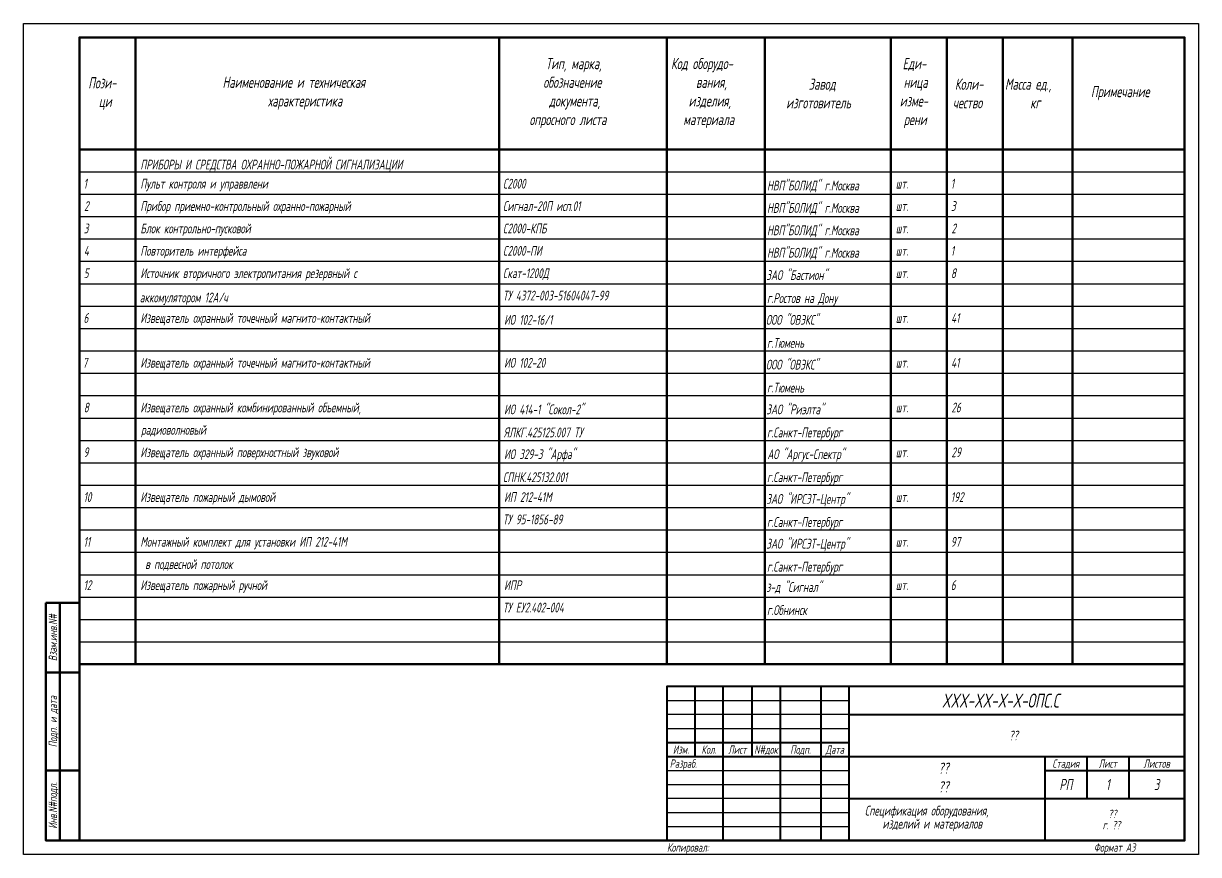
# Model space of a CAD drawing. Extents: x 0 to 1720, y -2086 to 3873.
# Drawn here: x 0 to 420, y -1490 to -1193 of the extents above; entities that cross this region are included whole.
import ezdxf
from ezdxf.enums import TextEntityAlignment as Align

# ---------------------------------------------------------------- set-up
doc = ezdxf.new("R2010")
doc.units = 0
doc.layers.add('FORMAT', color=134, linetype='Continuous')
doc.layers.add('TEXT', color=4, linetype='Continuous')
doc.styles.add('R2_5', font='romant.shx', dxfattribs={"width": 0.65, "oblique": 12, "height": 2.5})

msp = doc.modelspace()

# ---------------------------------------------------------------- linework, layer by layer
at = {"layer": 'FORMAT', "lineweight": 50}
for p, q in [((40, -1198), (40, -1422)), ((170, -1198), (170, -1422)), ((230, -1198), (230, -1422)), ((265, -1198), (265, -1422)), ((310, -1198), (310, -1422)), ((330, -1198), (330, -1422)), ((350, -1198), (350, -1422)), ((375, -1198), (375, -1422)), ((20, -1238), (415, -1238)), ((13, -1400), (13, -1485)), ((20, -1422), (415, -1422)), ((20, -1425), (8, -1425)), ((20, -1460), (8, -1460))]:
    msp.add_line(p, q, dxfattribs=at)
at = {"layer": 'FORMAT'}
for p, q in [((20, -1246), (415, -1246)), ((20, -1254), (415, -1254)), ((20, -1262), (415, -1262)), ((20, -1270), (415, -1270)), ((20, -1278), (415, -1278)), ((20, -1286), (415, -1286)), ((20, -1294), (415, -1294)), ((20, -1302), (415, -1302)), ((20, -1302), (415, -1302)), ((20, -1310), (415, -1310)), ((20, -1318), (415, -1318)), ((20, -1326), (415, -1326)), ((20, -1334), (415, -1334)), ((20, -1342), (415, -1342)), ((20, -1350), (415, -1350)), ((20, -1358), (415, -1358)), ((20, -1366), (415, -1366)), ((20, -1374), (415, -1374)), ((20, -1382), (415, -1382)), ((20, -1390), (415, -1390)), ((20, -1398), (415, -1398)), ((20, -1406), (415, -1406)), ((20, -1414), (415, -1414))]:
    msp.add_line(p, q, dxfattribs=at)
at = {"layer": 'FORMAT', "lineweight": 40}
for p, q in [((240, -1430), (240, -1455)), ((250, -1430), (250, -1485)), ((260.31, -1430), (260.31, -1455)), ((270.5, -1430), (270.5, -1485)), ((285, -1430), (285, -1485)), ((295, -1430), (295, -1485)), ((295, -1440), (415, -1440)), ((230, -1450), (295, -1450)), ((230, -1455), (415, -1455)), ((365.08, -1455), (365.08, -1485)), ((380.08, -1455), (380.08, -1470)), ((395.08, -1455), (395.08, -1470)), ((365.08, -1460), (415, -1460)), ((295, -1470), (415, -1470))]:
    msp.add_line(p, q, dxfattribs=at)
at = {"layer": 'FORMAT', "lineweight": -3}
for p, q in [((230, -1435), (295, -1435)), ((295, -1440), (230, -1440)), ((230, -1445), (295, -1445)), ((230, -1460), (295, -1460)), ((230, -1465), (295, -1465)), ((295, -1470), (230, -1470)), ((230, -1475), (295, -1475)), ((230, -1480), (295, -1480))]:
    msp.add_line(p, q, dxfattribs=at)
at = {"layer": 'FORMAT'}
msp.add_lwpolyline([(0, -1193), (420, -1193), (420, -1490), (0, -1490)], close=True, dxfattribs=at)
at = {"layer": 'FORMAT', "lineweight": 50}
for points in [[(20, -1485), (20, -1198), (415, -1198), (415, -1485)], [(8, -1400), (20, -1400), (20, -1485), (8, -1485)]]:
    msp.add_lwpolyline(points, close=True, dxfattribs=at)
at = {"layer": 'FORMAT', "lineweight": 40}
msp.add_lwpolyline([(230, -1485), (415, -1485), (415, -1430), (230, -1430)], close=True, dxfattribs=at)

# ---------------------------------------------------------------- texts
at = {"layer": 'FORMAT', "style": 'R2_5', "oblique": 12, "width": 0.65}
for s, height, p in [('Тип, марка,', 4, (186.71, -1209.33)), ('Код оборудо-', 4, (231.45, -1209.33)), ('Еди-', 4, (314.23, -1209.33)), ('Пози-', 4, (23.17, -1216.19)), ('Наименование и техническая', 4, (71.16, -1216)), ('обозначение', 4, (185.81, -1216)), ('вания,', 4, (240.4, -1216)), ('Завод', 4, (280.7, -1216.67)), ('ница', 4, (314.6, -1216)), ('Коли-', 4, (332.93, -1216.67)), ('Масса ед.,', 4, (350.82, -1216.67)), ('Примечание', 4, (381.55, -1219.33)), ('ци', 4, (26.93, -1222.86)), ('характеристика', 4, (87.4, -1222.67)), ('документа,', 4, (187.87, -1222.67)), ('изделия,', 4, (237.74, -1222.67)), ('изготовитель', 4, (272.64, -1223.33)), ('изме-', 4, (313.24, -1222.67)), ('чество', 4, (332.19, -1223.33)), ('кг', 4, (359.86, -1223.33)), ('опросного листа', 4, (180.86, -1229.33)), ('материала', 4, (235.85, -1229.33)), ('рени', 4, (314.64, -1229.33)), ('Разраб.', 3, (231, -1459)), ('??', 3, (387.79, -1477)), ('г. ??', 3, (385.74, -1481))]:
    msp.add_text(s, height=height, dxfattribs=at).set_placement(p)
for s, p in [('Изм.', (235, -1454)), ('Кол.', (245, -1454)), ('Лист', (255.16, -1454)), ('N#док', (265.41, -1454)), ('Подп.', (277.75, -1454)), ('Дата', (290, -1454))]:
    msp.add_text(s, height=3, dxfattribs=at).set_placement(p, align=Align.CENTER)
for s, height, p in [('Стадия', 3, (372.58, -1457.5)), ('Лист', 3, (387.58, -1457.5)), ('Листов', 3, (405.04, -1457.5)), ('РП', 4, (372.58, -1465)), ('Формат А3', 3, (390.04, -1487.5))]:
    msp.add_text(s, height=height, dxfattribs=at).set_placement(p, align=Align.MIDDLE_CENTER)
msp.add_text('Копировал:', height=3, dxfattribs=at).set_placement((230, -1487.5), align=Align.MIDDLE_LEFT)
at = {"layer": 'TEXT', "style": 'R2_5', "oblique": 12, "width": 0.65}
for s, height, p in [('ПРИБОРЫ И СРЕДСТВА ОХРАННО-ПОЖАРНОЙ СИГНАЛИЗАЦИИ', 3.5, (41.78, -1245.17)), ('1', 3.5, (21.46, -1252)), ('Пульт контроля и управвлени', 3.5, (41.78, -1252)), ('С2000', 3.5, (171.39, -1252)), ('НВП"БОЛИД" г.Москва', 3.5, (265.78, -1252.67)), ('шт.', 3.5, (311.78, -1252)), ('1', 3.5, (331.46, -1252)), ('2', 3.5, (21.68, -1260)), ('Прибор приемно-контрольный охранно-пожарный', 3.5, (41.78, -1260)), ('Сигнал-20П исп.01', 3.5, (171.39, -1260)), ('НВП"БОЛИД" г.Москва', 3.5, (265.78, -1260.67)), ('шт.', 3.5, (311.78, -1260)), ('3', 3.5, (331.53, -1260)), ('3', 3.5, (21.53, -1268)), ('Блок контрольно-пусковой', 3.5, (41.78, -1268)), ('С2000-КПБ', 3.5, (171.39, -1268)), ('НВП"БОЛИД" г.Москва', 3.5, (265.78, -1268.67)), ('шт.', 3.5, (311.78, -1268)), ('2', 3.5, (331.68, -1268)), ('4', 3.5, (21.57, -1276)), ('Повторитель интерфейса', 3.5, (41.78, -1276)), ('С2000-ПИ', 3.5, (171.39, -1276)), ('НВП"БОЛИД" г.Москва', 3.5, (265.78, -1276.67)), ('1', 3.5, (331.46, -1276)), ('шт.', 3.5, (311.78, -1276)), ('5', 3.5, (21.53, -1284)), ('Источник вторичного электропитания резервный с', 3.5, (41.78, -1284)), ('Скат-1200Д', 3.5, (171.39, -1284)), ('ЗАО "Бастион"', 3.5, (265.53, -1284.67)), ('8', 3.5, (331.53, -1284)), ('шт.', 3.5, (311.78, -1284)), ('аккомулятором 12А/ч', 3.5, (41.57, -1292.66)), ('ТУ 4372-003-51604047-99', 3.5, (171.35, -1291.99)), ('г.Ростов на Дону', 3.5, (265.78, -1292.9)), ('6', 3.5, (21.46, -1300)), ('Извещатель охранный точечный магнито-контактный', 3.5, (41.78, -1300)), ('ИО 102-16/1', 3.5, (171.78, -1300.67)), ('ООО "ОВЭКС"', 3.5, (265.39, -1300.67)), ('шт.', 3.5, (311.78, -1300)), ('41', 3.5, (331.57, -1300)), ('г.Тюмень', 3.5, (265.78, -1308.9)), ('7', 3.5, (21.14, -1316)), ('Извещатель охранный точечный магнито-контактный', 3.5, (41.78, -1316)), ('ИО 102-20', 3.5, (171.78, -1316)), ('ООО "ОВЭКС"', 3.5, (265.39, -1316.67)), ('шт.', 3.5, (311.78, -1316)), ('41', 3.5, (331.57, -1316)), ('г.Тюмень', 3.5, (265.78, -1324.9)), ('8', 3.5, (21.53, -1332)), ('Извещатель охранный комбинированный объемный,', 3.5, (41.78, -1332)), ('ИО 414-1 "Сокол-2"', 3.5, (171.78, -1332.67)), ('ЗАО "Риэлта"', 3.5, (265.53, -1332.67)), ('шт.', 3.5, (311.78, -1332)), ('26', 3.5, (331.68, -1332)), ('радиоволновый', 3.5, (42, -1339.99)), ('ЯЛКГ.425125.007 ТУ', 3.5, (171.71, -1340.9)), ('г.Санкт-Петербург', 3.5, (265.78, -1340.9)), ('9', 3.5, (21.46, -1348)), ('Извещатель охранный поверхностный звуковой', 3.5, (41.78, -1348)), ('ИО 329-3 "Арфа"', 3.5, (171.78, -1348.67)), ('АО "Аргус-Спектр"', 3.5, (265.89, -1348.67)), ('шт.', 3.5, (311.78, -1348)), ('29', 3.5, (331.68, -1348)), ('СПНК.425132.001', 3.5, (171.39, -1356.9)), ('г.Санкт-Петербург', 3.5, (265.78, -1356.9)), ('10', 3.5, (21.46, -1364)), ('Извещатель пожарный дымовой', 3.5, (41.78, -1364)), ('ИП 212-41М', 3.5, (171.78, -1364)), ('ЗАО "ИРСЭТ-Центр"', 3.5, (265.53, -1364.67)), ('192', 3.5, (331.46, -1364)), ('шт.', 3.5, (311.78, -1364)), ('ТУ 95-1856-89', 3.5, (171.35, -1371.99)), ('г.Санкт-Петербург', 3.5, (265.78, -1372.9)), ('11', 3.5, (21.46, -1380)), ('Монтажный комплект для установки ИП 212-41М', 3.5, (41.78, -1380)), ('ЗАО "ИРСЭТ-Центр"', 3.5, (265.53, -1380.67)), ('шт.', 3.5, (311.78, -1380)), ('97', 3.5, (331.46, -1380)), (' в подвесной потолок', 3.5, (42, -1387.99)), ('г.Санкт-Петербург', 3.5, (265.78, -1388.9)), ('12', 3.5, (21.46, -1395.5)), ('Извещатель пожарный ручной', 3.5, (41.78, -1395.5)), ('ИПР', 3.5, (171.78, -1395.5)), ('з-д "Сигнал"', 3.5, (265.57, -1396.17)), ('шт.', 3.5, (311.78, -1395.5)), ('6', 3.5, (331.46, -1395.5)), ('ТУ ЕУ2.402-004', 3.5, (171.35, -1403.49)), ('г.Обнинск', 3.5, (265.78, -1404.4)), ('XXX-XX-X-X-ОПС.C', 5, (328.29, -1437.5)), ('??', 3.5, (352.28, -1449.25)), ('??', 4, (327.05, -1461.17)), ('??', 4, (327.05, -1467.83)), ('Спецификация оборудования,', 3.5, (300.74, -1476.08)), ('изделий и материалов', 3.5, (307.06, -1480.75))]:
    msp.add_text(s, height=height, dxfattribs=at).set_placement(p)
for s, p in [('Взам.инв.N#', (10.5, -1412.5)), ('Подп. и дата', (10.5, -1442.5)), ('Инв.N#подл.', (10.5, -1472.5))]:
    msp.add_text(s, height=3, rotation=90, dxfattribs=at).set_placement(p, align=Align.MIDDLE_CENTER)
for s, p in [('1', (387.58, -1465)), ('3', (405.04, -1465))]:
    msp.add_text(s, height=4, dxfattribs=at).set_placement(p, align=Align.MIDDLE_CENTER)

doc.saveas('drawing.dxf')
